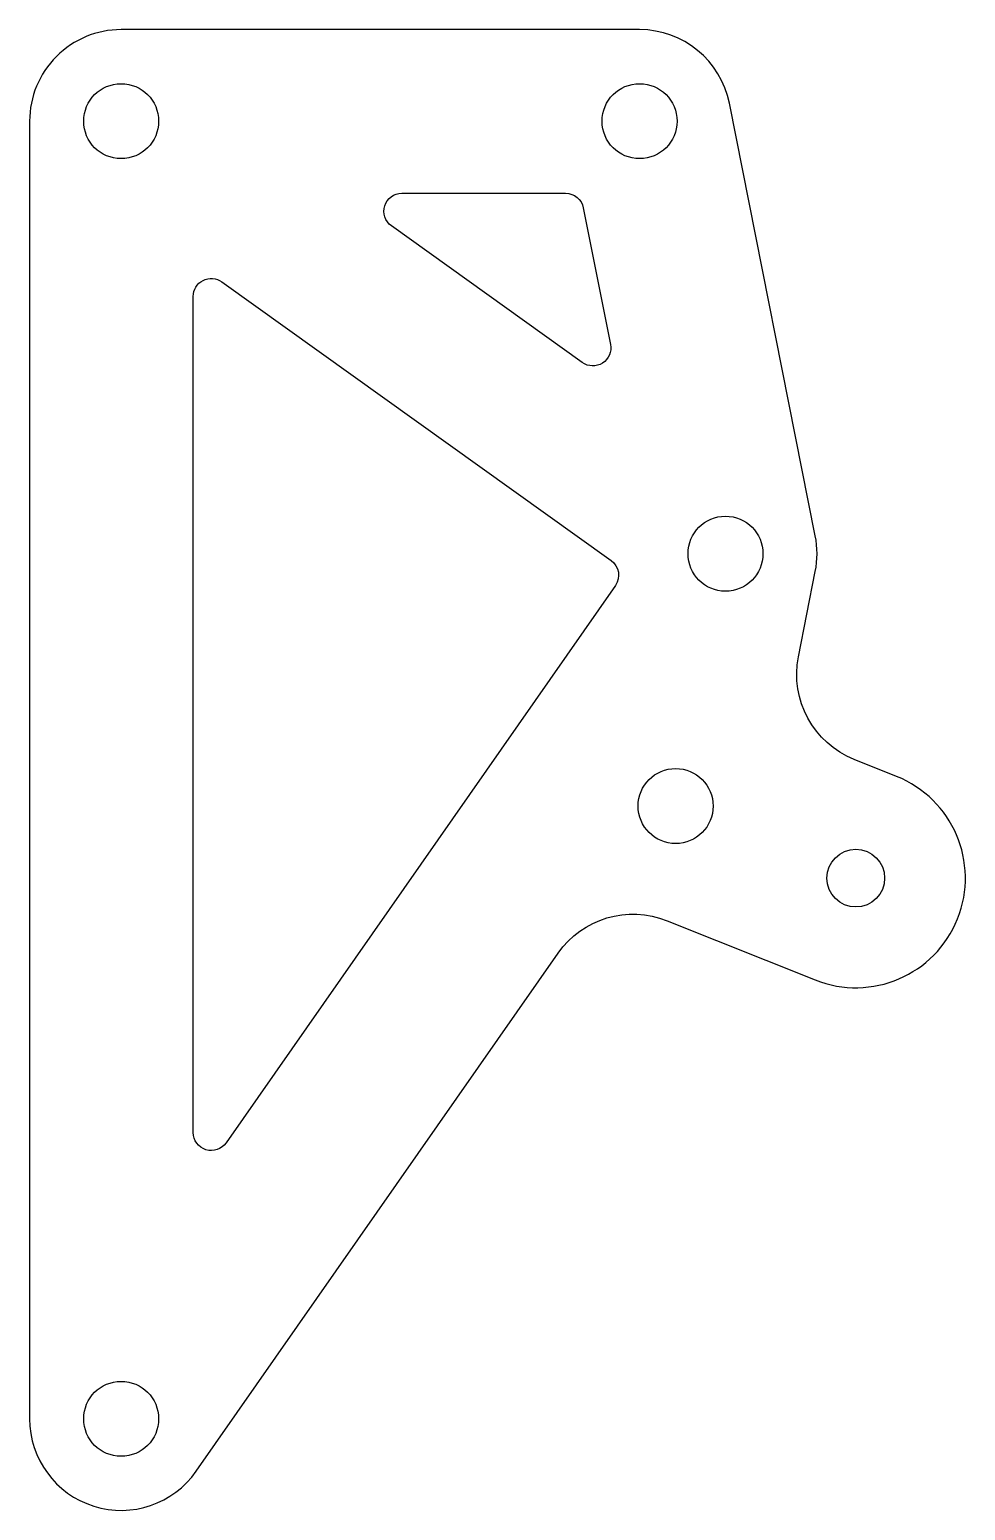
# Model space of a CAD drawing. Header units: inches. Extents: x -1.37 to 1.88, y -3.32 to 1.82.
import ezdxf

# ---------------------------------------------------------------- set-up
doc = ezdxf.new("R2010")
doc.units = ezdxf.units.IN
doc.header["$MEASUREMENT"] = 0

msp = doc.modelspace()

# ---------------------------------------------------------------- linework, layer by layer
for points in [[(0.75, 1.8175), (-1.048, 1.8175, 0.414214), (-1.3655, 1.5), (-1.3655, -3, 0.733628), (-0.7877, -3.1818), (0.4674, -1.3854, -0.348534), (0.8455, -1.2725), (1.3589, -1.4778, 1), (1.6411, -0.7722), (1.4946, -0.7136, -0.360922), (1.301, -0.3572), (1.3595, -0.0616, 0.098141), (1.3594, 0.0619), (1.0614, 1.5619, 0.357872)], [(0.5548, 1.1997), (0.6489, 0.726, -0.679764), (0.5512, 0.6629), (-0.1107, 1.1367, -0.729284), (-0.0744, 1.25), (0.4935, 1.25, -0.357872)], [(0.6661, -0.1101), (-0.6843, -2.0429, -0.733628), (-0.798, -2.0071), (-0.798, 0.8921, -0.610339), (-0.6991, 0.9429), (0.6512, -0.0235, -0.410902)]]:
    msp.add_lwpolyline(points, format="xyb", close=True)
for centre, radius in [((-1.048, 1.5), 0.13), ((0.75, 1.5), 0.13), ((1.048, 0), 0.13), ((0.875, -0.875), 0.13), ((1.5, -1.125), 0.1), ((-1.048, -3), 0.13)]:
    msp.add_circle(centre, radius)

doc.saveas('drawing.dxf')
